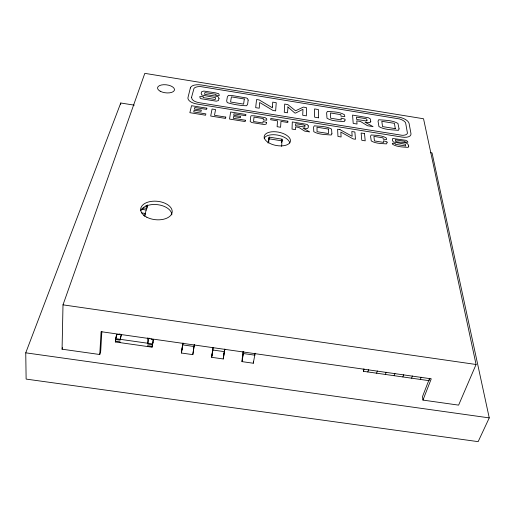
<?xml version="1.0" encoding="UTF-8"?>
<svg xmlns="http://www.w3.org/2000/svg" width="515" height="515" viewBox="0 0 515 515"><rect width="100%" height="100%" fill="white"/><g stroke="black" fill="none" stroke-linecap="round" stroke-linejoin="round"><path stroke-width="0.77" d="M101.854 331.525L100.702 351.178L99.762 354.513L62.07 349.196L63.004 304.848L144.812 73.355L423.542 118.765L476.072 364.491L458.614 405.125L422.95 400.091L422.474 396.647L429.6 378.325M281.892 140.299L281.821 141.554L281.956 140.859L269.01 138.793L268.882 139.494M281.647 146.376L282.053 139.185L269.139 137.125L268.083 143.106M99.762 354.513L101.088 331.686L431.267 378.828L422.95 400.091M120.665 104.571L120.761 102.994L134.261 105.163M152.994 342.327L152.041 347.174L115.341 341.96L115.579 338.664L116.647 334.653A3.489 2.427 1.6 0 0 119.944 333.887M116.467 337.125L116.647 334.653M242.906 351.661L241.986 361.62L253.283 363.23L255.118 353.226M119.944 342.61L120.001 341.793L115.399 341.136M121.199 334.84L120.13 340.145L115.521 339.488L116.59 335.477M253.283 363.23L253.438 361.26M268.695 142.726L269.139 137.125M145.088 215.025L145.23 213.442L141.586 212.888M147.097 207.642L147.239 206.071L145.797 205.846M241.986 361.62L243.762 351.61M147.464 346.524L147.554 345.707L152.131 346.357M148.964 338.014L147.721 344.072L152.311 344.728L153.264 339.881A3.457 2.427 4.2 0 1 150.992 338.831M152.041 347.174L152.395 343.904L115.579 338.664M152.91 343.144L153.264 339.881M212.985 347.387L211.665 357.313L223.24 358.961L224.778 349.241M223.697 355.498L223.478 357.339L224.849 349.08M223.24 358.961L223.626 355.691M223.8 354.211L223.974 352.724M211.665 357.313L213.236 347.419M194.316 344.728L192.81 354.635L181.409 353.02L182.754 343.556M181.969 349.762L182.889 343.093M192.81 354.635L194.329 344.548M211.91 355.691L212.862 350.02M181.409 353.02L182.613 346.074M182.87 344.599L183.128 343.125M281.486 142.378L282.053 139.185M242.288 358.35L243.595 351.764M254.603 354.841L254.912 353.38M120.195 339.321L121.353 334.847M115.341 341.96L115.695 340.621M144.496 216.139L147.593 204.919M429.89 378.467L429.027 380.675L363.442 371.321L364.163 369.081M367.839 371.946L368.566 369.712M62.07 349.196L62.579 347.683M376.613 373.201L377.36 370.967M385.381 374.45L386.147 372.223M394.136 375.699L394.915 373.472M402.872 376.941L403.676 374.727M411.607 378.19L412.425 375.976M430.45 152.659L432.04 152.916L489.25 417.89L478.152 441.645L26.123 379.091L25.75 352.833L120.761 102.994M420.324 379.433L421.161 377.218M288.033 107.275L287.454 112.785L284.267 112.27L284.711 104.082L287.853 104.59L295.533 110.796L303.361 107.107L306.457 107.609L306.361 115.843L302.717 115.251L302.975 109.289L295.559 113.088L294.773 112.965L287.647 106.811M142.243 209.708L143.737 207.925L147.026 208.427M25.75 352.833L489.25 417.89M182.529 344.857L194.02 346.498M243.582 353.567L254.97 355.189M212.888 350.026L224.546 351.687M63.004 304.848L476.072 364.491M141.084 209.238L146.163 210.017M143.685 215.618L145.018 215.817M363.287 368.952L363.442 371.321M147.734 337.859L147.805 343.254M264.105 138.187A13.3 6.785 10.9 0 1 277.868 135.136A13.3 6.785 10.9 0 1 289.797 142.983M140.788 210.757A15.778 9.283 5.7 0 1 157.905 204.713A15.778 9.283 5.7 0 1 171.836 214.877M272.409 106.393L272.461 107.835L259.238 99.949L256.579 99.511L255.672 107.648L259.225 108.221L259.663 102.479L272.956 110.442L275.654 110.88L276.24 102.704L272.744 102.137L272.409 106.393M308.266 125.885L308.253 127.566L307.455 128.493L302.968 128.1L309.695 131.924L304.713 131.125L298.809 127.43L295.546 126.902L295.456 129.638L292.031 129.085L292.301 121.939L306.476 124.302L307.494 124.707L308.266 125.885M305.054 125.789L304.7 127.005L295.584 125.673L295.649 123.697L303.496 124.965L305.054 125.789M287.859 121.218L287.801 122.486L280.958 121.386L280.604 127.257L277.122 126.696L277.514 120.832L270.678 119.731L270.781 118.469L287.859 121.218M408.743 146.112L408.228 147.374C403.097 146.994 397.084 147.052 392.636 144.355L392.288 143.273L395.288 143.46L395.417 144.329L405.723 145.983L405.434 144.297L393.428 142.011L392.469 140.524L392.417 138.915L392.906 138.49L405.736 140.286L407.552 141.303L407.906 142.256L405.028 142.114L404.893 141.329L395.34 139.79L395.572 141.329C399.151 143.337 407.829 140.498 408.743 146.112M399.054 128.866L398.462 130.321C392.063 129.754 384.499 129.896 378.931 126.568L378.042 121.147L378.686 119.738C385.014 120.304 392.443 120.188 397.96 123.445L399.054 128.866M266.558 122.422L266.216 124.057L264.433 124.566L251.79 122.538L250.174 121.482L250.811 116.12L251.442 115.708L254.404 115.836L265.071 117.639L266.693 118.675L266.751 120.195L263.236 119.886L263.358 118.585L254.03 117.085L253.528 121.508L262.94 123.021L263.081 121.501L266.558 122.422M387.074 142.629L386.501 143.885C381.486 143.518 375.577 143.601 371.251 140.923L370.555 136.205L371.161 134.988C376.124 135.361 381.943 135.303 386.244 137.917L386.643 139.481L383.244 139.192L383.07 137.853L373.916 136.378L374.431 140.923L383.669 142.41L383.463 140.853L386.958 141.767L387.074 142.629M191.554 97.284C191.548 100.921 196.202 102.073 199.08 102.678L402.176 135.31A8.414 3.966 14.9 0 0 407.462 133.243L405.582 122.679A8.279 3.843 14.7 0 0 399.434 118.914L200.496 86.565A8.401 3.959 8.2 0 0 194.026 88.323L191.554 97.284M245.333 120.227L245.159 121.566L229.529 119.055L230.649 112.006L245.887 114.465L245.732 115.701L233.958 113.802L233.726 115.334L240.602 116.442L240.434 117.658L233.54 116.544L233.276 118.289L245.333 120.227M248.153 100.084L247.606 104.358L246.537 105.755C240.099 105.569 233.443 104.493 227.276 102.64L226.664 100.972L227.392 96.717L228.506 95.365L231.879 95.507L246.273 97.947L247.49 98.449L248.153 100.084M244.316 98.983L243.614 104.12L230.566 102.002L231.396 96.891L244.316 98.983M225.789 117.092L225.564 118.418L210.686 116.036L212.064 109.013L215.573 109.579L214.491 115.276L225.789 117.092M345.037 120.124L344.271 121.559C338.593 121.122 331.821 121.263 326.98 118.167L326.619 112.804L327.424 111.42C333.038 111.852 339.681 111.742 344.49 114.774L344.812 116.532L340.962 116.21L340.879 114.652L330.469 112.959L330.656 118.199L341.168 119.898L341.065 118.109L344.973 119.139L345.037 120.124M219.004 98.584L218.405 100.599L216.287 101.172L201.487 98.783L200.264 98.262L199.723 96.608L203.354 96.614L203.148 97.567L215.219 99.524L215.579 97.676L201.706 95.011L201.172 93.376L201.79 91.618L203.895 91.065L215.547 92.855L218.746 93.769L219.364 95.442L215.817 95.269L215.991 94.361L204.925 92.565L204.552 94.277L217.195 96.427L218.411 96.942L219.004 98.584M331.911 133.771L331.203 135.014C325.499 134.479 318.714 134.66 313.783 131.698L313.584 127.038L314.324 125.834C319.976 126.368 326.652 126.214 331.563 129.117L331.911 133.771M367.008 120.459L366.178 120.941L356.65 119.435L356.457 117.13L365.946 118.708L366.777 119.139L367.008 120.459M370.774 121.534L370.021 122.621L365.026 122.197L373.066 126.626L367.478 125.724L360.442 121.456L356.773 120.864L357.043 124.038L353.206 123.413L352.563 115.096L368.354 117.748L370.253 118.823L370.774 121.534M206.863 108.176L206.605 109.399L194.767 107.493L194.413 109.013L201.333 110.126L201.075 111.33L194.136 110.216L193.737 111.942L205.865 113.892L205.588 115.218L189.861 112.688L191.529 105.71L206.863 108.176M190.37 87.968L187.981 97.535A10.261 4.925 8.1 0 0 197.007 104.036L402.003 137.087A10.113 4.77 14.9 0 0 410.964 133.572L409.103 123.484A9.92 4.59 14.7 0 0 398.681 117.105L201.359 84.988A10.068 4.738 8.2 0 0 190.37 87.968M395.275 128.653L382.523 126.593L381.815 121.289L394.439 123.336L395.275 128.653M318.54 117.813L314.62 117.175L314.581 108.929L318.444 109.553L318.54 117.813M339.952 129.613L337.615 129.233L337.956 136.456L341.097 136.964L340.84 132.065L353.084 138.883L355.466 139.269L354.893 132.014L351.816 131.518L352.17 136.308L339.952 129.613M364.504 133.565L361.124 133.018L361.788 140.28L365.212 140.833L364.504 133.565M328.338 129.04L317.008 127.218L317.047 131.711L328.473 133.546L328.338 129.04M146.833 217.233A15.823 9.257 5.7 0 0 172.074 212.747A15.823 9.257 5.7 0 0 150.425 201.52A15.823 9.257 5.7 0 0 146.833 217.233M160.152 91.187A8.523 4.023 7 0 0 174.25 90.576A8.523 4.023 7 0 0 163.654 84.711A8.523 4.023 7 0 0 160.152 91.187M268.148 142.417A13.332 6.759 10.9 0 0 290.074 142.301A13.332 6.759 10.9 0 0 273.735 131.705A13.332 6.759 10.9 0 0 268.148 142.417"/></g></svg>
